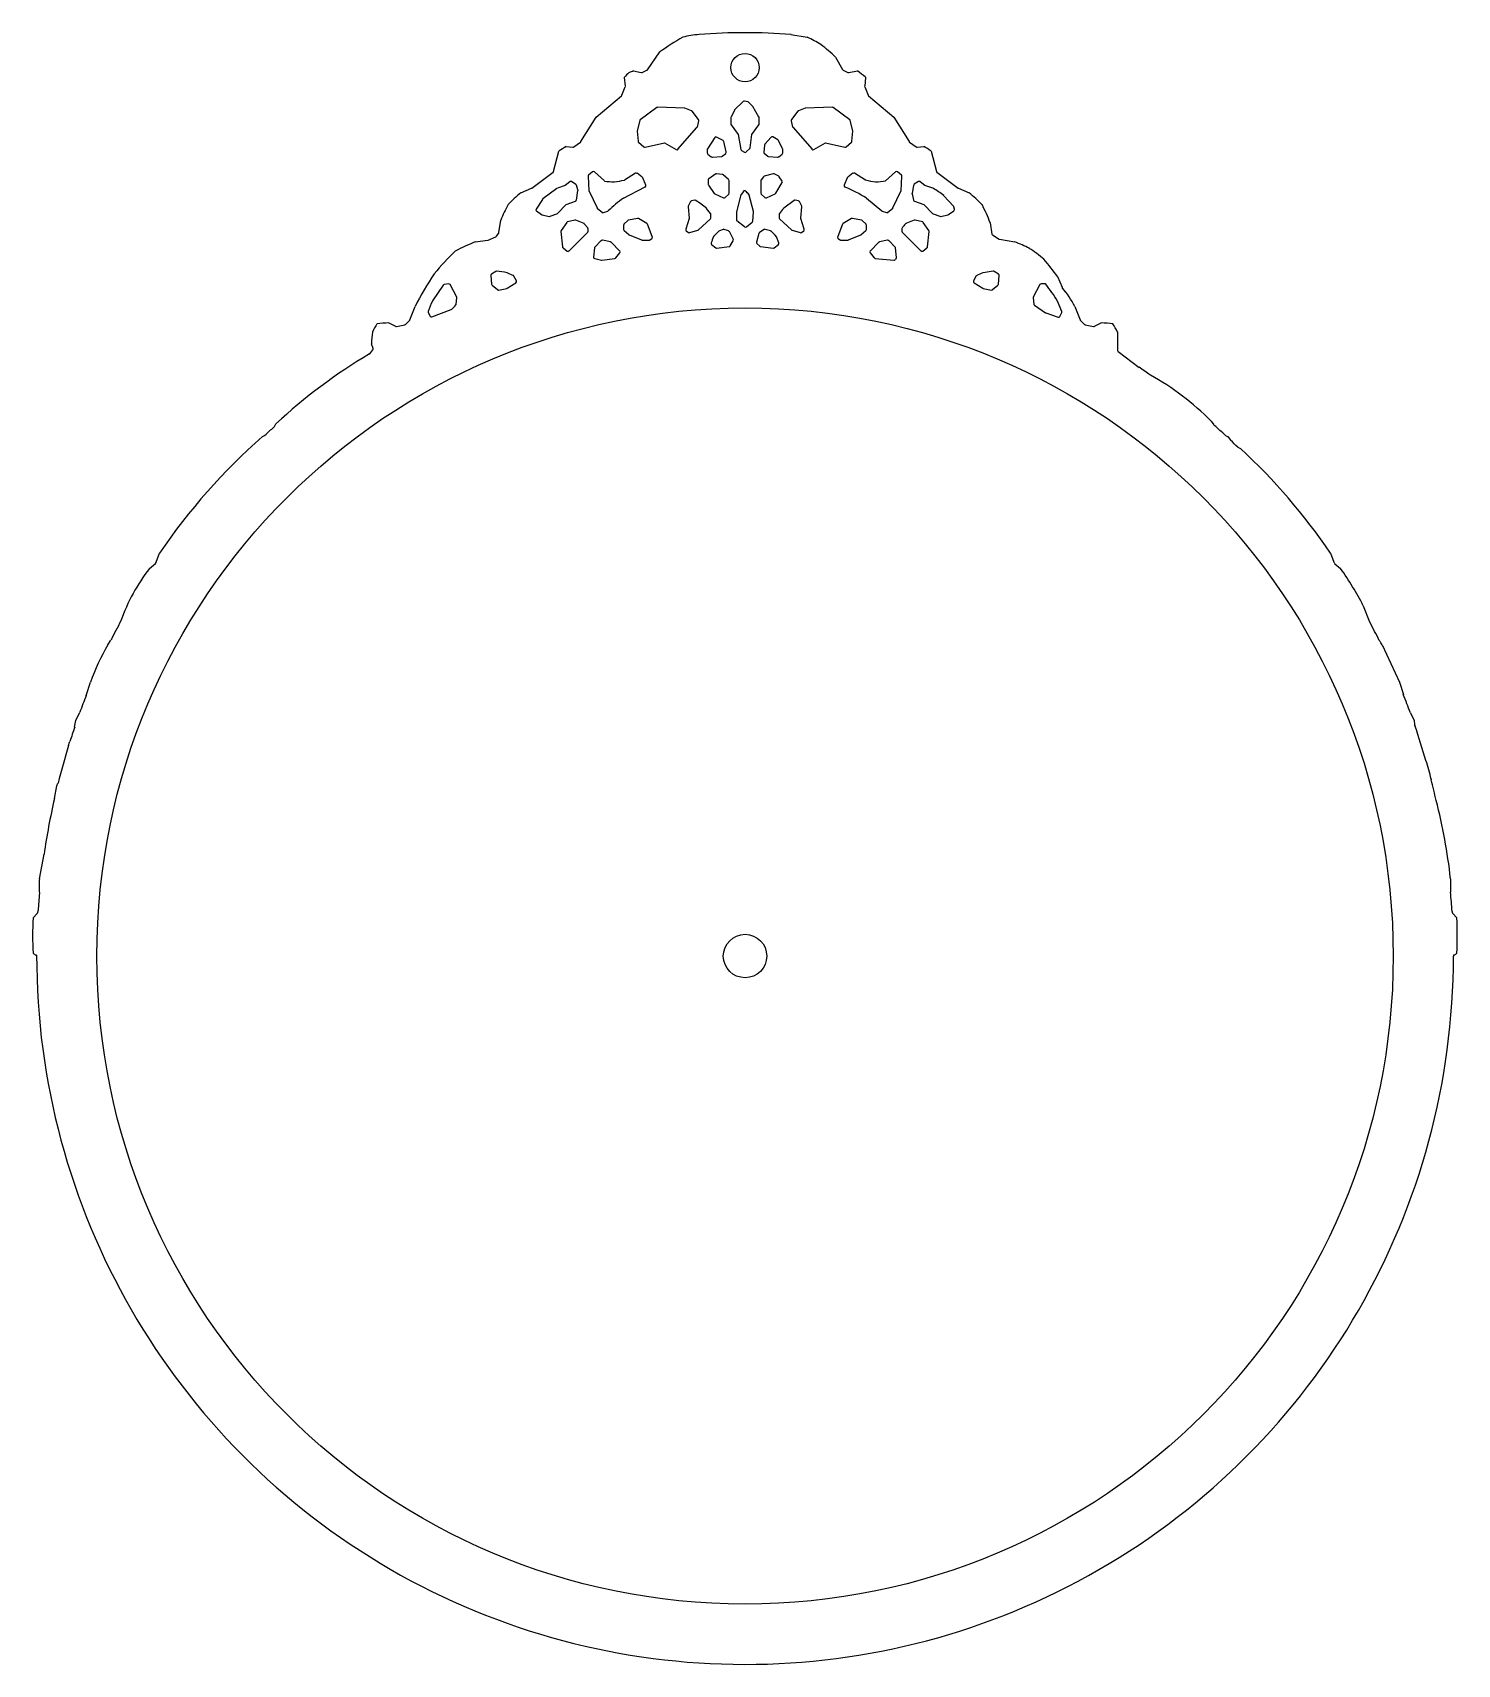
# Model space of a CAD drawing. Header units: millimetres. Extents: x -75 to 75, y -75 to 98.
import ezdxf

# ---------------------------------------------------------------- set-up
doc = ezdxf.new("R2010")
doc.units = ezdxf.units.MM
for name, color, linetype in [('CUT_INNER', 6, 'Continuous'), ('CUT_OUTER', 1, 'Continuous'), ('GUIDE', 3, 'Continuous')]:
    doc.layers.add(name, color=color, linetype=linetype)

msp = doc.modelspace()

# ---------------------------------------------------------------- linework, layer by layer
at = {"layer": 'CUT_INNER'}
for points in [[(-6.43, 89.77), (-9.25, 89.87)], [(-0.21, 90.49), (-1.1, 89.6)], [(0.29, 90.46), (-0.07, 90.53)], [(0.8, 89.98), (0.36, 90.41)], [(1.47, 88.84), (0.82, 89.95)], [(9.24, 89.87), (6.43, 89.77)], [(-11.14, 88.47), (-11.41, 87.39)], [(-9.34, 89.84), (-11.09, 88.55)], [(-5.68, 89.5), (-6.39, 89.76)], [(-4.92, 88.58), (-5.61, 89.45)], [(-5.05, 87.78), (-4.89, 88.45)], [(-1.5, 88.77), (-1.5, 88.09)], [(-1.12, 89.56), (-1.48, 88.84)], [(1.49, 88.09), (1.49, 88.77)], [(4.88, 88.45), (5.04, 87.78)], [(5.6, 89.45), (4.91, 88.58)], [(6.38, 89.76), (5.67, 89.5)], [(11.08, 88.55), (9.33, 89.84)], [(11.4, 87.39), (11.13, 88.47)], [(-11.42, 87.34), (-11.33, 86.27)], [(-7.1, 85.43), (-5.09, 87.72)], [(-3.21, 86.67), (-3.98, 85.47)], [(-2.33, 86.34), (-3.01, 86.72)], [(-1.47, 88), (-0.73, 86.98), (-0.73, 86.98), (-0.73, 86.98), (-0.45, 85.41)], [(0.53, 85.58), (0.72, 86.98), (0.72, 86.98)], [(0.72, 86.98), (0.72, 86.98), (1.46, 88)], [(2.76, 86.7), (2.1, 85.95)], [(3.47, 86.42), (2.94, 86.73)], [(5.08, 87.72), (7.09, 85.43)], [(11.32, 86.27), (11.41, 87.34)], [(-11.28, 86.17), (-10.71, 85.68)], [(-10.57, 85.65), (-8.53, 86.11), (-8.53, 86.11)], [(-8.53, 86.11), (-8.53, 86.11), (-7.29, 85.4)], [(-4, 85.39), (-4, 85.03)], [(-3.95, 84.91), (-3.57, 84.61)], [(-3.46, 84.58), (-2.51, 84.66)], [(-2.43, 84.69), (-2.05, 84.99), (-2.04, 85)], [(-2, 85.14), (-2.25, 86.24)], [(-0.38, 85.31), (-0.06, 85.11)], [(0.13, 85.14), (0.49, 85.5)], [(2.06, 85.87), (1.98, 85.13)], [(2.03, 85), (2.42, 84.69)], [(2.5, 84.66), (3.45, 84.58)], [(3.98, 85.47), (3.53, 86.36)], [(3.56, 84.61), (3.94, 84.91)], [(3.99, 85.03), (3.99, 85.4)], [(7.28, 85.4), (8.52, 86.11), (8.52, 86.11)], [(8.52, 86.11), (8.52, 86.11), (10.57, 85.65)], [(10.7, 85.68), (11.27, 86.17)], [(-16.14, 83.04), (-16.56, 82.69)], [(-14.89, 82.07), (-14.89, 82.07), (-15.95, 83.04)], [(15.94, 83.04), (14.88, 82.07), (14.88, 82.07)], [(16.55, 82.69), (16.13, 83.04)], [(-19.92, 81.28), (-21.42, 80.16)], [(-18.54, 81.99), (-19.03, 81.59), (-19.03, 81.59), (-19.03, 81.58), (-19.87, 81.3)], [(-17.92, 81.71), (-18.36, 82)], [(-17.69, 81.14), (-17.86, 81.63)], [(-16.62, 82.57), (-16.53, 81.04)], [(-12.86, 80.24), (-10.58, 81.43)], [(-11.6, 82.88), (-12.77, 82.16), (-12.77, 82.16)], [(-10.88, 82.48), (-11.43, 82.88)], [(-10.51, 81.61), (-10.82, 82.41)], [(-3.91, 82.18), (-3.91, 81.73)], [(-3.88, 81.64), (-3.26, 80.75), (-3.25, 80.74), (-3.23, 80.73)], [(-3.09, 82.81), (-3.84, 82.3)], [(-2.41, 82.75), (-2.98, 82.83)], [(-1.74, 82.21), (-2.33, 82.71)], [(-1.69, 80.78), (-1.69, 82.09)], [(1.68, 82.11), (1.68, 80.78)], [(1.94, 82.51), (1.71, 82.2)], [(2.97, 82.82), (2.02, 82.56)], [(3.57, 82.57), (3.08, 82.81), (3.07, 82.82), (3.05, 82.82)], [(3.25, 80.76), (3.94, 81.89)], [(3.94, 82.05), (3.63, 82.51)], [(10.82, 82.41), (10.5, 81.61)], [(11.42, 82.88), (10.87, 82.48)], [(12.76, 82.16), (12.76, 82.16), (11.59, 82.88)], [(16.52, 81.04), (16.61, 82.57)], [(17.85, 81.62), (17.68, 80.75)], [(18.35, 82), (17.91, 81.72)], [(19.89, 81.29), (19.88, 81.3), (19.87, 81.3), (19.02, 81.58), (19.02, 81.59), (19.02, 81.59), (18.53, 81.99)], [(-21.45, 80.12), (-22.13, 79.1)], [(-19.87, 78.62), (-18.94, 79.56), (-18.93, 79.56)], [(-18.93, 79.56), (-18.93, 79.56), (-17.96, 79.92)], [(-17.86, 80.03), (-17.69, 81.07)], [(-16.51, 80.98), (-15.67, 79.21)], [(-5.77, 79.88), (-6.01, 79.41)], [(-5.32, 80.03), (-5.66, 79.96)], [(-3.19, 80.7), (-2.27, 80.28)], [(-2.1, 80.31), (-1.73, 80.67)], [(-0.45, 80.59), (-0.92, 78.81)], [(-0.16, 80.97), (-0.42, 80.65)], [(0.42, 80.63), (0.41, 80.64)], [(0.9, 78.82), (0.44, 80.58)], [(1.72, 80.67), (2.09, 80.31)], [(2.26, 80.28), (3.18, 80.7)], [(5.19, 80), (4.1, 79.19), (4.09, 79.18)], [(5.65, 79.96), (5.31, 80.03)], [(6, 79.41), (5.76, 79.88)], [(12.86, 80.23), (14.47, 78.91)], [(15.66, 79.21), (16.5, 80.98)], [(17.68, 80.69), (17.84, 80.02)], [(17.94, 79.92), (18.92, 79.56), (18.92, 79.56)], [(18.92, 79.56), (18.93, 79.56), (19.86, 78.62)], [(22.08, 79.4), (21.05, 80.51), (21.04, 80.52)], [(-22.09, 78.9), (-21.56, 78.52)], [(-21.5, 78.5), (-20.71, 78.32)], [(-20.62, 78.33), (-19.93, 78.59)], [(-18.01, 77.91), (-18.78, 77.74)], [(-17.04, 77.55), (-17.93, 77.91)], [(-15.63, 79.16), (-15.14, 78.75)], [(-15, 78.72), (-14.53, 78.88)], [(-12.42, 77.89), (-12.82, 77.49)], [(-11.38, 78.11), (-12.34, 77.93)], [(-10.4, 77.57), (-11.27, 78.09)], [(-5.93, 78.12), (-5.93, 78.11), (-6.28, 76.97)], [(-6.02, 79.33), (-5.93, 78.12), (-5.93, 78.12)], [(-4.94, 76.89), (-3.67, 78.07)], [(-3.65, 78.64), (-4.09, 79.16), (-4.1, 79.18)], [(-3.62, 78.18), (-3.62, 78.54)], [(-0.92, 78.77), (-0.92, 78)], [(-0.86, 77.88), (-0.05, 77.23)], [(0.82, 77.8), (0.91, 78.77)], [(3.61, 78.54), (3.61, 78.18)], [(3.66, 78.07), (4.93, 76.89)], [(5.92, 78.12), (5.92, 78.12), (6.01, 79.33)], [(6.27, 76.97), (5.92, 78.11), (5.92, 78.12)], [(11.26, 78.09), (10.39, 77.57)], [(12.33, 77.93), (11.37, 78.11)], [(12.81, 77.49), (12.41, 77.89)], [(14.52, 78.88), (14.99, 78.72)], [(15.13, 78.75), (15.62, 79.16)], [(17.92, 77.91), (17.03, 77.55)], [(18.77, 77.74), (18, 77.91)], [(19.92, 78.59), (20.61, 78.33)], [(20.7, 78.32), (21.49, 78.5)], [(21.55, 78.52), (22.11, 78.92)], [(22.17, 79.08), (22.11, 79.33)], [(-19.5, 76.71), (-19.32, 75.09)], [(-18.87, 77.68), (-19.48, 76.81)], [(-18.64, 74.65), (-16.66, 76.63)], [(-16.65, 77.1), (-16.98, 77.51), (-16.99, 77.52), (-17, 77.53)], [(-16.62, 76.73), (-16.62, 77)], [(-12.86, 77.38), (-12.86, 76.94)], [(-12.81, 76.82), (-12.3, 76.4)], [(-12.27, 76.37), (-10.97, 75.82)], [(-9.82, 76.19), (-10.34, 77.49)], [(-10.03, 75.85), (-9.85, 76.02)], [(-6.23, 76.8), (-5.99, 76.62)], [(-5.86, 76.6), (-5, 76.86)], [(-3.32, 76.19), (-3.33, 76.17)], [(-2.77, 76.75), (-3.3, 76.21), (-3.32, 76.2), (-3.32, 76.19)], [(-2.32, 76.94), (-2.72, 76.78)], [(-1.75, 76.79), (-2.22, 76.94)], [(-1.24, 75.88), (-1.66, 76.71)], [(0.14, 77.22), (0.76, 77.69)], [(1.47, 76.52), (1.22, 75.6)], [(2.01, 76.92), (1.53, 76.61)], [(2.7, 76.78), (2.13, 76.94)], [(3.32, 76.19), (3.31, 76.2)], [(3.57, 75.52), (3.33, 76.16), (3.32, 76.17), (3.32, 76.19)], [(4.99, 76.86), (5.85, 76.6)], [(5.98, 76.62), (6.22, 76.8)], [(10.33, 77.49), (9.81, 76.19)], [(9.84, 76.02), (10.02, 75.85)], [(10.96, 75.82), (12.26, 76.37)], [(12.29, 76.4), (12.8, 76.82)], [(12.85, 76.94), (12.85, 77.38)], [(16.61, 77), (16.61, 76.73)], [(16.65, 76.63), (18.63, 74.65)], [(16.99, 77.53), (16.98, 77.52)], [(19.47, 76.81), (18.86, 77.68)], [(19.31, 75.09), (19.49, 76.71)], [(-19.27, 75), (-18.84, 74.64)], [(-15.95, 74.98), (-16.03, 74.01)], [(-15.23, 75.75), (-15.91, 75.07)], [(-14.26, 75.62), (-15.1, 75.79)], [(-13.25, 74.65), (-14.18, 75.58)], [(-13.69, 73.92), (-13.24, 74.45)], [(-10.91, 75.81), (-10.13, 75.81)], [(-3.54, 75.35), (-3.09, 74.98)], [(-2.97, 74.95), (-1.67, 75.12)], [(-1.56, 75.2), (-1.25, 75.74)], [(1.26, 75.45), (1.55, 75.17)], [(1.64, 75.12), (2.96, 74.95)], [(3.08, 74.98), (3.53, 75.35)], [(10.12, 75.81), (10.9, 75.81)], [(13.23, 74.45), (13.68, 73.92)], [(14.17, 75.58), (13.24, 74.65)], [(15.09, 75.79), (14.25, 75.62)], [(15.9, 75.07), (15.22, 75.75)], [(16.03, 73.95), (15.94, 74.98)], [(18.84, 74.64), (19.26, 75)], [(-15.91, 73.85), (-15.2, 73.69)], [(-15.15, 73.69), (-13.79, 73.87), (-13.77, 73.87)], [(13.78, 73.87), (15.77, 73.69)], [(15.89, 73.74), (15.98, 73.83)], [(-31.97, 71.03), (-33.08, 69.36), (-33.09, 69.35)], [(-31.37, 71.17), (-31.87, 71.1)], [(-30.51, 69.78), (-31.21, 71.09)], [(-26.92, 72.06), (-26.84, 71.15)], [(-26.4, 72.5), (-26.85, 72.19)], [(-26.79, 71.05), (-26.21, 70.56)], [(-24.57, 72.07), (-25.18, 72.33), (-25.19, 72.34)], [(-25.17, 70.72), (-24.25, 71.3)], [(-24.21, 71.5), (-24.49, 72)], [(24.48, 72.01), (24.19, 71.5)], [(24.24, 71.3), (25.16, 70.72)], [(26.28, 72.52), (25.2, 72.34), (25.18, 72.34)], [(26.2, 70.56), (26.78, 71.05)], [(26.84, 72.19), (26.39, 72.5)], [(26.83, 71.15), (26.91, 72.06)], [(31.21, 71.1), (30.5, 69.78)], [(31.75, 71.18), (31.34, 71.18)], [(-30.58, 69.02), (-30.5, 69.69)], [(-26.09, 70.52), (-25.22, 70.69)], [(25.21, 70.69), (26.08, 70.52)], [(30.49, 69.69), (30.57, 69.03)], [(33.54, 68.26), (33.09, 69.34), (33.08, 69.35)], [(-33.54, 68.13), (-33.35, 67.74)], [(-33.16, 67.67), (-31.1, 68.47)], [(30.63, 68.93), (31.81, 68.11)], [(31.85, 68.09), (33.15, 67.66)], [(33.33, 67.73), (33.53, 68.13)]]:
    msp.add_lwpolyline(points, dxfattribs=at)
for centre, radius in [((0, 94.07), 1.5), ((0, 0), 2.3)]:
    msp.add_circle(centre, radius, dxfattribs=at)
for centre, radius, start, end in [((-9.25, 89.72), 0.15, 88.0824, 126.386), ((-0.1, 90.38), 0.15, 78.6386, 135), ((0.26, 90.31), 0.15, 45, 78.6386), ((0.69, 89.87), 0.15, 30.2587, 45), ((9.24, 89.72), 0.15, 53.614, 91.9176), ((-11, 88.43), 0.15, 126.386, 165.9375), ((-6.44, 89.62), 0.15, 69.4501, 88.0824), ((-5.73, 89.36), 0.15, 38.6816, 69.4501), ((-5.03, 88.48), 0.15, 345.9638, 38.6816), ((-1.35, 88.77), 0.15, 153.4573, 180), ((-0.99, 89.49), 0.15, 135, 153.4573), ((1.34, 88.77), 0.15, 0, 30.2587), ((5.02, 88.48), 0.15, 141.3184, 194.0362), ((5.72, 89.36), 0.15, 110.5499, 141.3184), ((6.43, 89.62), 0.15, 91.9176, 110.5499), ((10.99, 88.43), 0.15, 14.0625, 53.614), ((-11.27, 87.35), 0.15, 165.9375, 184.7821), ((-5.2, 87.82), 0.15, 318.649, 345.9638), ((-3.09, 86.59), 0.15, 60.9538, 147.2616), ((-1.35, 88.09), 0.15, 180, 216.0105), ((1.34, 88.09), 0.15, 323.9895, 360), ((2.87, 86.6), 0.15, 60.2414, 138.3818), ((3.4, 86.29), 0.15, 26.5651, 60.2414), ((5.19, 87.82), 0.15, 194.0362, 221.351), ((11.26, 87.35), 0.15, 355.2179, 14.0625), ((-11.18, 86.28), 0.15, 184.7821, 229.4197), ((-10.61, 85.79), 0.15, 229.4197, 282.8034), ((-7.21, 85.53), 0.15, 240.2414, 318.649), ((-3.85, 85.39), 0.15, 147.2616, 180), ((-3.85, 85.03), 0.15, 180, 231.3619), ((-2.52, 84.81), 0.15, 275.1798, 308.6381), ((-2.4, 86.21), 0.15, 13.0147, 60.9538), ((-2.15, 85.11), 0.15, 314.4905, 13.0147), ((-0.3, 85.43), 0.15, 189.9975, 239.0887), ((0.02, 85.24), 0.15, 239.0887, 315), ((0.38, 85.6), 0.15, 315, 352.4034), ((2.13, 85.12), 0.15, 173.6326, 231.3184), ((2.21, 85.86), 0.15, 156.0072, 173.6326), ((2.21, 85.86), 0.15, 138.3818, 156.0072), ((2.51, 84.81), 0.15, 231.3184, 264.8239), ((3.84, 85.03), 0.15, 308.6816, 360), ((3.84, 85.4), 0.15, 360, 26.5651), ((7.2, 85.53), 0.15, 221.351, 299.7586), ((10.6, 85.79), 0.15, 257.1966, 310.5803), ((11.17, 86.28), 0.15, 310.5803, 355.2179), ((-16.05, 82.93), 0.15, 47.4811, 129.8275), ((-3.47, 84.73), 0.15, 231.3619, 275.1798), ((3.46, 84.73), 0.15, 264.8239, 308.6816), ((16.04, 82.93), 0.15, 50.1725, 132.5189), ((-19.83, 81.16), 0.15, 108.4647, 126.8654), ((-18.44, 81.88), 0.15, 56.2756, 129.7836), ((-18, 81.58), 0.15, 18.4349, 56.2756), ((-16.47, 82.58), 0.15, 129.8275, 183.3557), ((-13.28, 93.79), 11.84, 262.2071, 267.3592), ((-15.36, 93.42), 11.55, 277.6454, 282.9866), ((-11.52, 82.75), 0.15, 54.4684, 121.6152), ((-10.96, 82.36), 0.15, 21.8014, 54.4684), ((-10.65, 81.56), 0.15, 297.4643, 21.8014), ((-3.76, 82.18), 0.15, 123.6672, 180), ((-3.76, 81.73), 0.15, 180, 214.998), ((-3, 82.68), 0.15, 81.8967, 123.6672), ((-2.43, 82.6), 0.15, 49.383, 81.8967), ((-1.84, 82.09), 0.15, 0, 49.383), ((1.83, 82.11), 0.15, 143.1658, 180), ((2.06, 82.42), 0.15, 105.2414, 143.1658), ((3.01, 82.68), 0.15, 75.4009, 105.2414), ((3.5, 82.43), 0.15, 33.6386, 63.4647), ((3.81, 81.97), 0.15, 328.3944, 33.6386), ((10.64, 81.56), 0.15, 158.1986, 242.5357), ((6.05, 69.94), 12.34, 56.5116, 68.5234), ((10.95, 82.36), 0.15, 125.5316, 158.1986), ((11.51, 82.75), 0.15, 58.3848, 125.5316), ((15.43, 93.84), 11.97, 257.1079, 262.2599), ((13.31, 93.37), 11.41, 272.544, 277.8895), ((16.46, 82.58), 0.15, 356.6182, 50.1725), ((18, 81.59), 0.15, 123.6901, 168.7244), ((18.43, 81.88), 0.15, 50.2164, 123.6901), ((14.17, 71.46), 11.38, 52.8308, 59.7985), ((-21.33, 80.04), 0.15, 126.8654, 146.3185), ((-18.01, 80.06), 0.15, 289.9668, 350.5316), ((-17.83, 81.09), 0.15, 350.5316, 18.4349), ((-16.38, 81.04), 0.15, 183.3557, 205.3502), ((-7.33, 71.86), 10.04, 123.4415, 135.4404), ((-5.63, 79.81), 0.15, 101.3614, 153.3755), ((-5.29, 79.88), 0.15, 58.4838, 101.3614), ((-11.76, 70.12), 11.86, 49.7469, 56.4718), ((-3.13, 80.84), 0.15, 227.2249, 245.5652), ((-2.2, 80.42), 0.15, 245.5652, 315), ((-1.84, 80.78), 0.15, 315, 360), ((-0.3, 80.55), 0.15, 141.3184, 165.2587), ((-0.04, 80.88), 0.15, 50.6658, 141.3184), ((-3.04, 77.54), 4.64, 41.8763, 48.1002), ((0.29, 80.54), 0.15, 14.7413, 32.8965), ((1.83, 80.78), 0.15, 180, 225), ((2.19, 80.42), 0.15, 225, 294.4348), ((3.12, 80.84), 0.15, 294.4348, 328.3944), ((5.28, 79.88), 0.15, 78.6386, 126.8758), ((5.62, 79.81), 0.15, 26.5651, 78.6386), ((16.37, 81.04), 0.15, 334.6498, 356.6182), ((17.82, 80.72), 0.15, 168.7244, 193.9838), ((17.99, 80.06), 0.15, 193.9838, 250.0462), ((-22, 79.02), 0.15, 146.3185, 234.4684), ((-21.47, 78.64), 0.15, 234.4684, 257.4659), ((-20.68, 78.47), 0.15, 257.4659, 290.5499), ((-19.98, 78.73), 0.15, 290.5499, 315), ((-17.98, 77.77), 0.15, 68.2217, 102.5341), ((-15.54, 79.27), 0.15, 205.3502, 230.2164), ((-15.05, 78.86), 0.15, 230.2164, 288.4573), ((-14.58, 79.02), 0.15, 288.4573, 309.4633), ((-12.31, 77.79), 0.15, 100.3084, 135), ((-11.35, 77.96), 0.15, 76.7318, 100.3084), ((-11.35, 77.96), 0.15, 59.0494, 76.7318), ((-5.87, 79.34), 0.15, 153.3755, 184.4171), ((-3.77, 78.18), 0.15, 312.8691, 0), ((-3.77, 78.54), 0.15, 0, 39.7836), ((-0.77, 78.77), 0.15, 165.2587, 180), ((-0.77, 78), 0.15, 180, 231.3674), ((0.67, 77.81), 0.15, 306.861, 354.8239), ((0.76, 78.78), 0.15, 354.8239, 14.7413), ((3.76, 78.54), 0.15, 145.8997, 180), ((3.76, 78.18), 0.15, 180, 227.1309), ((8.48, 75.06), 6.02, 136.7982, 143.5899), ((5.86, 79.34), 0.15, 355.617, 26.5651), ((11.34, 77.96), 0.15, 103.2682, 120.9506), ((11.34, 77.96), 0.15, 79.6916, 103.2682), ((12.3, 77.79), 0.15, 45, 79.6916), ((14.57, 79.02), 0.15, 230.5239, 251.5651), ((15.04, 78.86), 0.15, 251.5651, 309.8202), ((15.53, 79.27), 0.15, 309.8202, 334.6498), ((17.97, 77.77), 0.15, 77.4659, 111.7783), ((19.97, 78.73), 0.15, 224.9777, 249.4684), ((20.67, 78.47), 0.15, 249.4684, 282.5341), ((21.46, 78.64), 0.15, 282.5341, 305.5316), ((21.96, 79.3), 0.15, 14.0887, 42.4987), ((22.03, 79.05), 0.15, 305.5316, 14.0887), ((-19.36, 76.73), 0.15, 145.002, 186.3429), ((-18.75, 77.6), 0.15, 102.5341, 145.002), ((-17.1, 77.41), 0.15, 50.4715, 68.2217), ((-16.77, 76.73), 0.15, 315.0101, 360), ((-16.77, 77), 0.15, 0, 38.6381), ((-12.71, 77.38), 0.15, 135, 180), ((-12.71, 76.94), 0.15, 180, 230.1359), ((-12.21, 76.51), 0.15, 230.1359, 246.8168), ((-10.48, 77.44), 0.15, 21.8065, 59.0494), ((-9.96, 76.13), 0.15, 314.9257, 21.8065), ((-6.14, 76.92), 0.15, 162.8828, 233.0944), ((-5.9, 76.74), 0.15, 233.0944, 286.732), ((-5.04, 77), 0.15, 286.732, 312.8691), ((2.71, 73.52), 6.6, 156.2865, 162.4887), ((-2.67, 76.64), 0.15, 111.8168, 135.0372), ((-2.26, 76.8), 0.15, 71.5651, 111.8168), ((-1.8, 76.65), 0.15, 26.5651, 71.5651), ((0.05, 77.34), 0.15, 231.3674, 306.861), ((1.62, 76.48), 0.15, 123.6901, 164.7586), ((2.09, 76.8), 0.15, 74.0462, 123.6901), ((2.66, 76.63), 0.15, 50.7795, 74.0462), ((-2.04, 71.41), 7.18, 41.8537, 48.061), ((5.03, 77), 0.15, 227.1309, 253.268), ((5.89, 76.74), 0.15, 253.268, 306.9056), ((6.13, 76.92), 0.15, 306.9056, 17.1172), ((9.95, 76.13), 0.15, 158.1935, 225), ((10.47, 77.44), 0.15, 120.9506, 158.1935), ((12.2, 76.51), 0.15, 293.1832, 309.8275), ((12.7, 76.94), 0.15, 309.8275, 0), ((12.7, 77.38), 0.15, 360, 45), ((16.76, 77), 0.15, 146.8817, 180), ((16.76, 76.73), 0.15, 180, 224.9899), ((20.9, 74.03), 5.25, 138.319, 144.3835), ((17.09, 77.41), 0.15, 111.7783, 129.5285), ((18.74, 77.6), 0.15, 34.998, 77.4659), ((19.35, 76.73), 0.15, 353.6571, 34.998), ((-19.18, 75.11), 0.15, 186.3429, 230.2164), ((-18.75, 74.76), 0.15, 230.2164, 315.0101), ((-15.8, 74.97), 0.15, 135.0279, 175.2517), ((-15.13, 75.64), 0.15, 78.6901, 135.0279), ((-14.29, 75.47), 0.15, 45, 78.6901), ((-13.36, 74.55), 0.15, 319.383, 45), ((-10.91, 75.96), 0.15, 246.8168, 270), ((-10.13, 75.96), 0.15, 270, 314.9257), ((-3.44, 75.47), 0.15, 164.8485, 230.2164), ((-2.99, 75.1), 0.15, 230.2164, 277.6005), ((-1.69, 75.27), 0.15, 277.6005, 330.2414), ((-1.38, 75.81), 0.15, 330.2414, 26.5651), ((1.37, 75.56), 0.15, 164.7586, 225.0558), ((1.65, 75.27), 0.15, 225.0558, 262.3995), ((2.98, 75.1), 0.15, 262.3995, 309.7836), ((3.43, 75.47), 0.15, 309.7836, 20.5988), ((10.12, 75.96), 0.15, 225, 270), ((10.9, 75.96), 0.15, 270, 293.1832), ((13.35, 74.55), 0.15, 135, 220.617), ((14.28, 75.47), 0.15, 101.3185, 135), ((15.12, 75.64), 0.15, 45, 101.3185), ((15.79, 74.97), 0.15, 27.7493, 45), ((15.79, 74.97), 0.15, 4.7483, 27.7493), ((18.74, 74.76), 0.15, 224.9899, 309.7836), ((19.17, 75.11), 0.15, 309.7836, 353.6571), ((-15.88, 74), 0.15, 175.2517, 257.4554), ((-15.17, 73.84), 0.15, 257.4554, 277.5966), ((-13.81, 74.02), 0.15, 283.5661, 319.383), ((13.8, 74.02), 0.15, 220.617, 264.8019), ((15.78, 73.84), 0.15, 264.8019, 315), ((15.88, 73.94), 0.15, 315, 4.7483), ((-31.85, 70.95), 0.15, 98.1033, 146.3157), ((-31.35, 71.02), 0.15, 28.091, 98.1033), ((-26.77, 72.07), 0.15, 123.7244, 185.1798), ((-26.69, 71.16), 0.15, 185.1798, 229.383), ((-26.32, 72.37), 0.15, 85.936, 123.7244), ((-27.28, 63.25), 9.33, 77.0523, 83.9815), ((-24.62, 71.93), 0.15, 29.7106, 66.8168), ((-24.34, 71.42), 0.15, 302.4843, 29.7106), ((24.32, 71.42), 0.15, 150.2414, 237.5341), ((24.61, 71.93), 0.15, 118.4772, 150.2414), ((27.11, 66.93), 5.74, 109.6649, 116.6303), ((26.31, 72.37), 0.15, 56.3099, 99.4684), ((26.68, 71.16), 0.15, 310.617, 354.8202), ((26.76, 72.07), 0.15, 354.8202, 56.3099), ((31.34, 71.03), 0.15, 90, 151.9321), ((31.75, 71.03), 0.15, 39.9499, 90), ((15.3, 58.49), 20.83, 31.4247, 37.3483), ((-22.02, 64.09), 12.26, 154.5822, 160.1817), ((-30.65, 69.71), 0.15, 352.8475, 28.091), ((-26.11, 70.67), 0.15, 229.383, 281.3099), ((-25.25, 70.84), 0.15, 281.3099, 302.4843), ((25.24, 70.84), 0.15, 237.5341, 258.6901), ((26.11, 70.67), 0.15, 258.6901, 310.617), ((30.64, 69.71), 0.15, 151.9321, 187.0976), ((-33.41, 68.2), 0.15, 162.8442, 206.5353), ((-33.21, 67.81), 0.15, 206.5353, 291.3721), ((-31.15, 68.61), 0.15, 291.3721, 309.093), ((-35.05, 72.93), 5.97, 311.9723, 318.0042), ((-30.73, 69.04), 0.15, 320.4068, 352.8475), ((30.72, 69.05), 0.15, 187.0976, 235.3084), ((31.9, 68.23), 0.15, 235.3084, 251.5651), ((33.2, 67.8), 0.15, 251.5651, 333.4052), ((33.4, 68.2), 0.15, 333.4052, 22.6172)]:
    msp.add_arc(centre, radius, start, end, dxfattribs=at)
at = {"layer": 'CUT_OUTER'}
for points in [[(4.86, 97.57), (6.59, 97.29), (6.59, 97.29)], [(-10.34, 93.85), (-9.01, 95.74), (-9.01, 95.74)], [(9.58, 95.17), (9.58, 95.16), (10.33, 93.86)], [(-11.8, 93.72), (-11.8, 93.72), (-10.99, 93.54)], [(-10.89, 93.55), (-10.39, 93.8)], [(10.39, 93.8), (10.88, 93.55)], [(10.98, 93.54), (11.89, 93.72), (11.89, 93.72)], [(-13.04, 91.15), (-12.68, 92.05)], [(-12.67, 92.12), (-12.77, 93.04), (-12.77, 93.05)], [(12.76, 93.05), (12.76, 93.04), (12.67, 92.12)], [(12.68, 92.05), (13.03, 91.15)], [(-17.38, 86.23), (-15.76, 88.81), (-15.75, 88.81), (-15.75, 88.81), (-13.08, 91.1)], [(13.07, 91.1), (15.74, 88.81), (15.74, 88.81), (15.75, 88.81), (17.37, 86.23)], [(-20.27, 83.08), (-19.7, 85.24), (-19.7, 85.24)], [(-18.93, 85.73), (-18.93, 85.73), (-18.22, 85.64)], [(-18.11, 85.67), (-17.41, 86.19)], [(17.4, 86.19), (18.1, 85.67)], [(18.21, 85.64), (18.92, 85.73), (18.92, 85.73)], [(19.69, 85.24), (19.69, 85.24), (20.26, 83.08)], [(-22.58, 81.31), (-20.32, 83)], [(20.31, 83), (22.57, 81.31)], [(-23.75, 80.81), (-23.75, 80.82), (-22.61, 81.29)], [(22.6, 81.29), (23.74, 80.82), (23.74, 80.81)], [(-26.05, 76.61), (-25.87, 77.92), (-25.87, 77.92)], [(-27.2, 75.81), (-26.39, 76.17)], [(-26.33, 76.22), (-26.08, 76.55)], [(25.95, 77.64), (25.95, 77.63), (26.14, 76.45)], [(26.21, 76.35), (26.89, 75.92)], [(-28.56, 75.61), (-28.56, 75.61), (-27.24, 75.8)], [(26.95, 75.9), (28.55, 75.61), (28.55, 75.61)], [(33.08, 71.95), (33.08, 71.95), (33.56, 70.81), (33.56, 70.8), (33.57, 70.78)], [(-35.49, 67.36), (-34.92, 68.77)], [(34.91, 68.77), (35.48, 67.36)], [(-37.72, 67.04), (-37.71, 67.04), (-36.99, 66.68)], [(-36.89, 66.66), (-36.03, 66.84)], [(-35.95, 66.88), (-35.52, 67.31)], [(35.51, 67.31), (35.94, 66.88)], [(36.02, 66.84), (36.88, 66.66)], [(36.98, 66.68), (37.7, 67.04), (37.71, 67.04)], [(39.44, 66.08), (39.44, 66.07), (39.44, 64.13)], [(-39.72, 63.78), (-39.4, 64.18)], [(-39.38, 64.32), (-39.54, 64.82), (-39.55, 64.82)], [(39.5, 64.01), (41.71, 62.33)], [(-49.82, 56.06), (-49.66, 56.35), (-49.66, 56.35)], [(49.36, 56.64), (49.36, 56.63), (49.63, 56.23), (49.68, 56.19)], [(-51.1, 55), (-51.1, 55), (-50.86, 55.12), (-50.71, 55.26)], [(50.87, 55.11), (51.09, 55), (51.09, 55), (51.1, 55), (51.4, 54.61)], [(52.17, 53.89), (52.44, 53.75), (52.44, 53.75)], [(-63.05, 41.03), (-63.05, 41.03), (-62.43, 41.56), (-62.36, 41.67), (-62.35, 41.69), (-61.99, 42.67), (-61.99, 42.67)], [(61.98, 42.67), (61.98, 42.67), (62.32, 41.72), (62.36, 41.67), (62.44, 41.54), (63.04, 41.04), (63.04, 41.03)], [(65.45, 37.08), (66.12, 35.4), (66.14, 35.35)], [(-67.48, 32.94), (-67.13, 33.45)], [(67.47, 32.94), (69.3, 29), (69.3, 28.99), (69.7, 27.69)], [(-69.74, 27.59), (-69.31, 28.99)], [(-70.98, 24.23), (-70.85, 24.94), (-70.85, 24.95), (-70.85, 24.95), (-70.42, 25.81)], [(70.45, 25.74), (70.84, 24.95), (70.84, 24.95), (70.84, 24.94), (70.89, 24.5), (70.92, 24.4)], [(-71.61, 22.28), (-71.53, 22.63), (-71.53, 22.63), (-71.52, 22.64), (-71.47, 22.72)], [(-73.12, 16.67), (-72.87, 18.01), (-72.87, 18.01), (-72.87, 18.01), (-72.74, 18.29)], [(72.63, 18.72), (72.64, 18.67)], [(-74.7, 8.19), (-74.22, 10.77)], [(74.69, 8.18), (74.69, 6.76)], [(-75.38, 4.04), (-75.38, 4.05), (-74.93, 4.49)], [(-74.89, 4.57), (-74.85, 4.81)], [(74.85, 4.72), (74.88, 4.57)], [(74.92, 4.49), (75.37, 4.05), (75.37, 4.04)], [(-75, 0.1), (-75.09, 0.1), (-75.09, 0.1)], [(75.08, 0.1), (75.08, 0.1), (75, 0.1), (75, 0)]]:
    msp.add_lwpolyline(points, dxfattribs=at)
for centre, radius, start, end in [((7.93, 71.92), 29.23, 119.8155, 125.4215), ((-3.99, 86.94), 10.67, 94.7106, 104.1773), ((0, 38.75), 59.02, 85.2699, 94.7241), ((0.23, 83.61), 15.08, 58.8204, 65.0421), ((-2.93, 82.43), 17.85, 45.5114, 52.0901), ((-7.67, 88.43), 6.88, 132.1641, 137.8338), ((-10.16, 88.9), 5.09, 108.8645, 114.709), ((-10.96, 93.69), 0.15, 257.4554, 296.5353), ((-10.46, 93.93), 0.15, 296.5353, 325.0125), ((10.46, 93.93), 0.15, 209.7586, 243.4349), ((10.95, 93.69), 0.15, 243.4349, 281.3099), ((5.29, 84.33), 11.48, 49.3854, 54.8695), ((-12.82, 92.11), 0.15, 338.1986, 5.7371), ((12.81, 92.11), 0.15, 174.2629, 201.8014), ((-13.18, 91.21), 0.15, 310.5987, 338.1986), ((13.17, 91.21), 0.15, 201.8014, 229.4013), ((-14.26, 77.38), 9.56, 119.2608, 124.7086), ((-18.2, 85.79), 0.15, 262.8956, 306.8342), ((-17.5, 86.31), 0.15, 306.8342, 327.8108), ((17.49, 86.31), 0.15, 212.1892, 233.1658), ((18.19, 85.79), 0.15, 233.1658, 277.1044), ((14.39, 77.61), 9.29, 55.2127, 60.8179), ((-20.41, 83.12), 0.15, 306.8669, 345.3902), ((20.4, 83.12), 0.15, 194.6098, 233.1331), ((-22.67, 81.43), 0.15, 292.6172, 306.8669), ((22.66, 81.43), 0.15, 233.1331, 247.3828), ((-9.01, 71), 18.22, 151.9686, 157.6628), ((-11.38, 66.14), 19.19, 130.1221, 135.6177), ((10.29, 64.97), 20.78, 44.5923, 49.6669), ((6.29, 69.94), 21.12, 21.3606, 27.0949), ((-26.45, 76.31), 0.15, 293.9487, 323.0944), ((-26.2, 76.63), 0.15, 323.0944, 351.8654), ((26.29, 76.47), 0.15, 188.7487, 237.9896), ((-9.51, 52.95), 30.32, 134.2945, 140.4808), ((-20.03, 54.02), 23.22, 111.5621, 117.3084), ((-27.26, 75.95), 0.15, 278.1346, 293.9487), ((26.97, 76.04), 0.15, 237.9896, 259.998), ((23.68, 62.36), 14.12, 62.9576, 69.7876), ((20.89, 61.05), 16.66, 49.8243, 56.4514), ((11.04, 56.03), 27.19, 35.8419, 40.7573), ((-10.39, 56.79), 27.31, 145.5337, 153.9765), ((24.58, 63.34), 11.68, 27.7216, 39.6205), ((-27, 64.48), 12.55, 172.7123, 178.4456), ((-31.18, 62.05), 9.2, 147.8673, 154.0445), ((-37.36, 54.34), 12.7, 91.5846, 97.252), ((-36.92, 66.81), 0.15, 243.4126, 281.3185), ((-36.06, 66.99), 0.15, 281.3185, 315), ((-35.63, 67.41), 0.15, 315, 338.1832), ((35.62, 67.41), 0.15, 201.7912, 225.0446), ((36.05, 66.99), 0.15, 225.0446, 258.6815), ((36.91, 66.81), 0.15, 258.6815, 296.5874), ((37.26, 53.16), 13.89, 82.9898, 88.1735), ((30.45, 61.65), 10.01, 26.2076, 31.8834), ((-39.52, 64.28), 0.15, 321.3184, 18.4349), ((39.59, 64.13), 0.15, 180, 232.8237), ((-10.75, 14.63), 57.05, 120.5668, 133.0085), ((-39.84, 63.88), 0.15, 303.6939, 321.3184), ((2.59, 3.8), 70.41, 55.0615, 56.2418), ((28.29, 35.46), 29.88, 45.1415, 60.7002), ((-2.74, 3.01), 70.93, 131.5816, 132.5492), ((2.32, 2.6), 71.52, 47.2522, 48.5328), ((-6.93, 5.04), 66.69, 131.479, 145.6459), ((4.76, 5.01), 68.09, 45.8753, 46.7633), ((8.75, 6.49), 64.36, 34.2033, 47.2448), ((-48.02, 29.23), 19.11, 141.8709, 160.9163), ((40.66, 24.68), 27.72, 26.5796, 36.159), ((-2.31, 1.2), 72.4, 151.7344, 153.5424), ((0.86, 0.45), 74.03, 26.4288, 28.1296), ((-45.47, 20.34), 25.36, 150.2086, 160.0737), ((64.62, 31.31), 3.28, 29.7281, 39.5751), ((2.5, 0.95), 72.32, 20.0466, 21.7057), ((-3.4, 1.29), 71.37, 158.3811, 159.9044), ((-4.29, 1.41), 70.48, 161.1052, 162.397), ((0.46, 0.15), 74.51, 16.0046, 18.989), ((-0.45, 0.13), 74.53, 162.707, 165.8987), ((62.44, 17.01), 10.33, 9.5392, 20.9436), ((0.42, 0.1), 74.57, 12.6801, 14.4161), ((-0.43, 0.08), 74.56, 167.1441, 171.754), ((16.17, 1.7), 58.88, 6.3226, 14.5319), ((-66.4, 7.42), 8.34, 174.7009, 185.2519), ((-4.54, 0.35), 70.44, 174.8629, 176.3712), ((3.06, 0.23), 71.93, 3.5778, 5.2085), ((-37.21, 2.17), 38.22, 177.1835, 182.8165), ((-75.04, 4.6), 0.15, 315.0446, 349.6844), ((75.03, 4.6), 0.15, 190.3156, 224.9554), ((37.14, 2.17), 38.27, 357.1876, 2.8124), ((-73.42, 2.9), 3.26, 233.2337, 239.3269), ((0, 0), 75, 179.9242, 0.0001), ((73.28, 3.1), 3.5, 300.8807, 306.5676)]:
    msp.add_arc(centre, radius, start, end, dxfattribs=at)
at = {"layer": 'GUIDE'}
msp.add_circle((0, 0), 68.62, dxfattribs=at)

doc.saveas('drawing.dxf')
